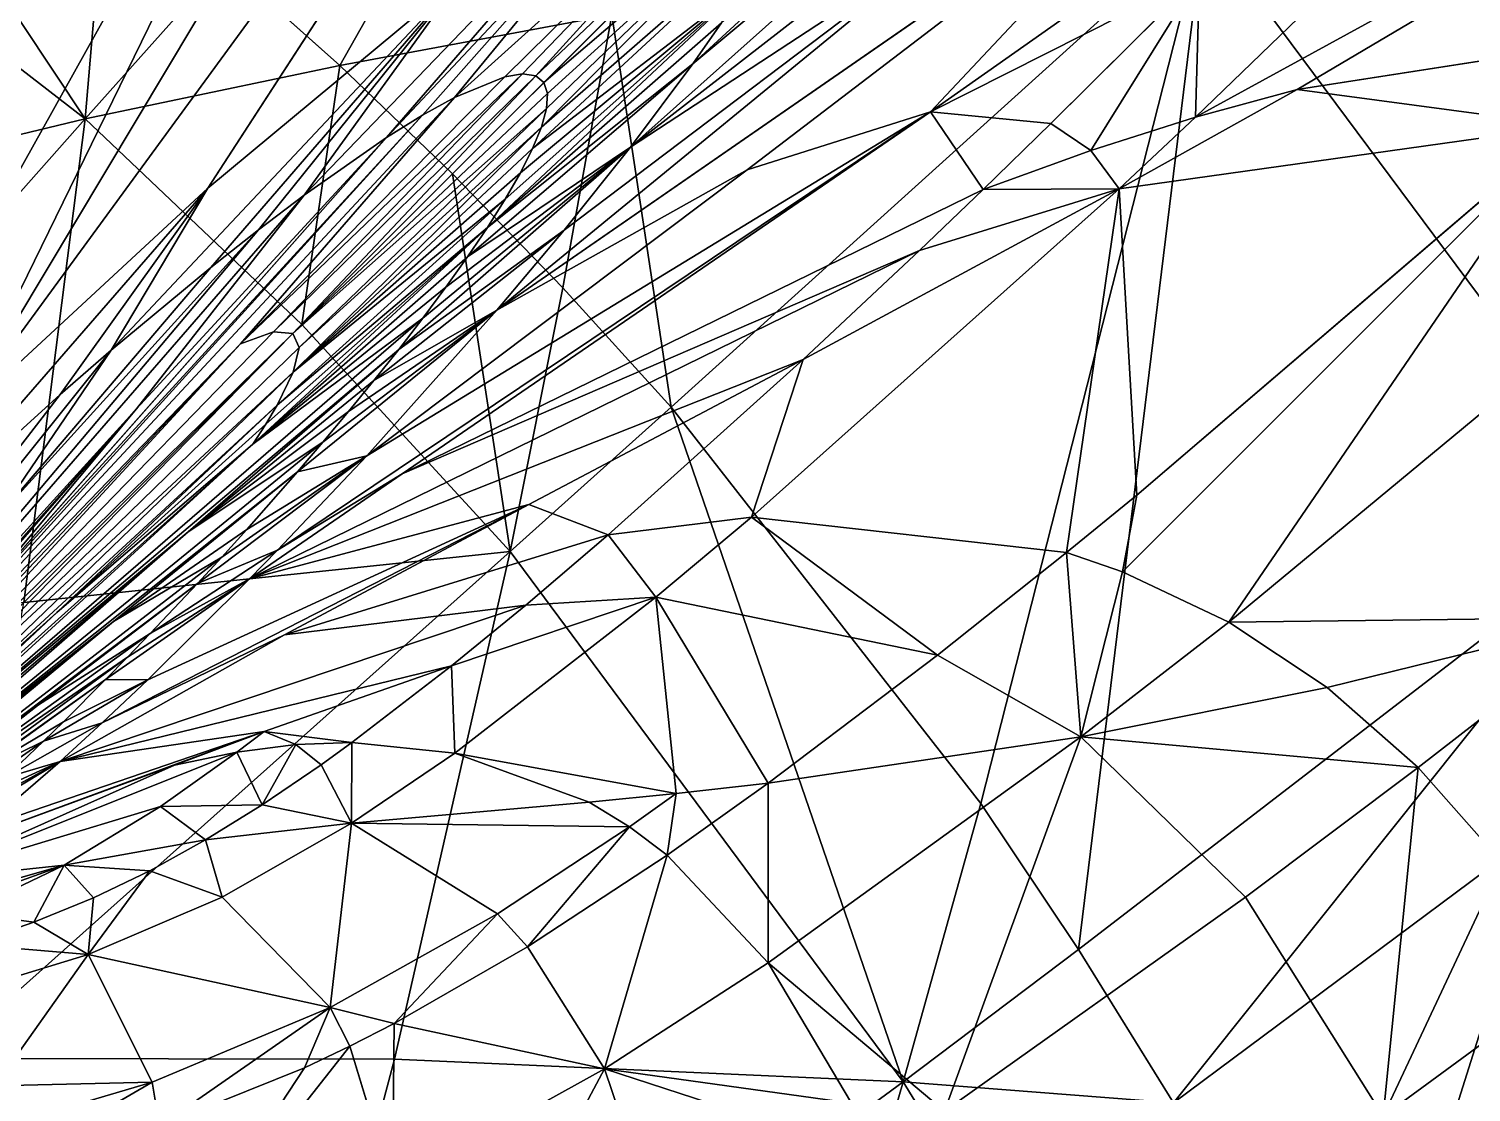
# Model space of a CAD drawing. Extents: x -1.44 to 2.2, y -2.57 to 2.57.
# Drawn here: x 0.1612 to 0.4409, y 0.0652 to 0.2715 of the extents above; entities that cross this region are included whole.
import ezdxf

# ---------------------------------------------------------------- set-up
doc = ezdxf.new("R2010")
doc.units = 0

msp = doc.modelspace()

# ---------------------------------------------------------------- linework, layer by layer
for p, q in [((0.1959, 0.24061, 0.09485), (0.32028, 0.43236, 0.23774)), ((0.26108, 0.26108, 0.07612), (0.31426, 0.31426, 0.10365)), ((0.38888, 0.31174, 0.16363), (0.25195, 0.21694, 0.07427)), ((0.23059, 0.25042, 0.07772), (0.27719, 0.30429, 0.10624)), ((0.19916, 0.28438, 1.14171), (0.22149, 0.26437, 1.14715)), ((0.35938, 0.25313, 0.17689), (0.38818, 0.28176, 0.18854)), ((0.27423, 0.27423, 1.19917), (0.24335, 0.24335, 1.15433)), ((0.25013, 0.23299, 0.06719), (0.29549, 0.27264, 0.08953)), ((0.48036, 0.27113, 0.3397), (0.40713, 0.25973, 0.23932)), ((0.22149, 0.26437, 1.14715), (0.24335, 0.24335, 1.15433)), ((0.21243, 0.21243, 0.05367), (0.26108, 0.26108, 0.07612)), ((0.24376, 0.2582, 0.07826), (0.25349, 0.2622, 0.07799)), ((0.25349, 0.2622, 0.07799), (0.25696, 0.26275, 0.07755)), ((0.25696, 0.26275, 0.07755), (0.25949, 0.26236, 0.07692)), ((0.25949, 0.26236, 0.07692), (0.26108, 0.26108, 0.07612)), ((0.26108, 0.26108, 0.07612), (0.26176, 0.25895, 0.07516)), ((0.23757, 0.25477, 0.07809), (0.24376, 0.2582, 0.07826)), ((0.26176, 0.25895, 0.07516), (0.26158, 0.25605, 0.07406)), ((0.40713, 0.25973, 0.23932), (0.3874, 0.25434, 0.21603)), ((0.23059, 0.25042, 0.07772), (0.23757, 0.25477, 0.07809)), ((0.26158, 0.25605, 0.07406), (0.2606, 0.25246, 0.07284)), ((0.2606, 0.25246, 0.07284), (0.25889, 0.24828, 0.07152)), ((0.34625, 0.24036, 0.17191), (0.35938, 0.25313, 0.17689)), ((0.3874, 0.25434, 0.21603), (0.36711, 0.2479, 0.19355)), ((0.45974, 0.25272, 0.32899), (0.37605, 0.18105, 0.29295)), ((0.14898, 0.15824, 0.03628), (0.23059, 0.25042, 0.07772)), ((0.21458, 0.23922, 0.07641), (0.23059, 0.25042, 0.07772)), ((0.23059, 0.25042, 0.07772), (0.23059, 0.25042, 0.07772)), ((0.23059, 0.25042, 0.07772), (0.23059, 0.25042, 0.07772)), ((0.25889, 0.24828, 0.07152), (0.25652, 0.24358, 0.07013)), ((0.36711, 0.2479, 0.19355), (0.34625, 0.24036, 0.17191)), ((0.24335, 0.24335, 1.15433), (0.21412, 0.21412, 1.11086)), ((0.24335, 0.24335, 1.15433), (0.26477, 0.22128, 1.16325)), ((0.25652, 0.24358, 0.07013), (0.25357, 0.23845, 0.06868)), ((0.16731, 0.20059, 0.0706), (0.1959, 0.24061, 0.09485)), ((0.20575, 0.23252, 0.0755), (0.21458, 0.23922, 0.07641)), ((0.34625, 0.24036, 0.17191), (0.23358, 0.18515, 0.07864)), ((0.25357, 0.23845, 0.06868), (0.25013, 0.23299, 0.06719)), ((0.3339, 0.22852, 0.16746), (0.34625, 0.24036, 0.17191)), ((0.1965, 0.22522, 0.07444), (0.20575, 0.23252, 0.0755)), ((0.20718, 0.19484, 0.04836), (0.25013, 0.23299, 0.06719)), ((0.25013, 0.23299, 0.06719), (0.24628, 0.22728, 0.06569)), ((0.24628, 0.22728, 0.06569), (0.24208, 0.22138, 0.06418)), ((0.31134, 0.20734, 0.16001), (0.3339, 0.22852, 0.16746)), ((0.17718, 0.20915, 0.07197), (0.1965, 0.22522, 0.07444)), ((0.24208, 0.22138, 0.06418), (0.23761, 0.21538, 0.06269)), ((0.26477, 0.22128, 1.16325), (0.28573, 0.1981, 1.17394)), ((0.25195, 0.21694, 0.07427), (0.21825, 0.19134, 0.05709)), ((0.23761, 0.21538, 0.06269), (0.23294, 0.20932, 0.06123)), ((0.25195, 0.21694, 0.07427), (0.25195, 0.21694, 0.07427)), ((0.25195, 0.21694, 0.07427), (0.25195, 0.21694, 0.07427)), ((0.21412, 0.21412, 1.11086), (0.16023, 0.16023, 1.02781)), ((0.12761, 0.12761, 0.022), (0.21243, 0.21243, 0.05367)), ((0.21243, 0.21243, 0.05367), (0.21243, 0.21243, 0.05367)), ((0.21243, 0.21243, 0.05367), (0.21243, 0.21243, 0.05367)), ((0.16731, 0.20059, 0.0706), (0.17718, 0.20915, 0.07197)), ((0.23294, 0.20932, 0.06123), (0.22812, 0.20327, 0.0598)), ((0.27352, 0.17334, 0.15026), (0.31134, 0.20734, 0.16001)), ((0.22812, 0.20327, 0.0598), (0.22321, 0.19726, 0.05842)), ((0.08852, 0.0985, 0.02116), (0.16731, 0.20059, 0.0706)), ((0.1379, 0.17389, 0.06619), (0.16731, 0.20059, 0.0706)), ((0.16731, 0.20059, 0.0706), (0.16731, 0.20059, 0.0706)), ((0.22321, 0.19726, 0.05842), (0.21825, 0.19134, 0.05709)), ((0.28573, 0.1981, 1.17394), (0.34577, 0.12121, 1.21672)), ((0.16665, 0.15826, 0.03289), (0.20718, 0.19484, 0.04836)), ((0.21825, 0.19134, 0.05709), (0.12012, 0.11126, 0.0188)), ((0.21825, 0.19134, 0.05709), (0.21329, 0.18554, 0.05582)), ((0.21825, 0.19134, 0.05709), (0.21825, 0.19134, 0.05709)), ((0.21329, 0.18554, 0.05582), (0.20345, 0.17437, 0.05348)), ((0.23358, 0.18515, 0.07864), (0.20942, 0.17034, 0.06346)), ((0.37605, 0.18105, 0.29295), (0.36239, 0.1699, 0.28873)), ((0.30136, 0.17675, 0.18691), (0.27352, 0.17334, 0.15026)), ((0.36239, 0.1699, 0.28873), (0.30136, 0.17675, 0.18691)), ((0.20345, 0.17437, 0.05348), (0.19862, 0.16904, 0.05241)), ((0.27352, 0.17334, 0.15026), (0.21081, 0.15394, 0.08531)), ((0.25756, 0.15972, 0.14768), (0.27352, 0.17334, 0.15026)), ((0.27352, 0.17334, 0.15026), (0.27352, 0.17334, 0.15026)), ((0.27352, 0.17334, 0.15026), (0.27352, 0.17334, 0.15026)), ((0.20942, 0.17034, 0.06346), (0.18475, 0.15419, 0.04963)), ((0.19862, 0.16904, 0.05241), (0.19389, 0.1639, 0.05141)), ((0.36239, 0.1699, 0.28873), (0.33739, 0.15001, 0.28284)), ((0.37328, 0.16614, 0.3107), (0.36239, 0.1699, 0.28873)), ((0.39387, 0.15639, 0.35623), (0.37328, 0.16614, 0.3107)), ((0.19389, 0.1639, 0.05141), (0.18475, 0.15419, 0.04963)), ((0.24315, 0.14792, 0.14652), (0.25756, 0.15972, 0.14768)), ((0.12855, 0.12329, 0.02061), (0.16665, 0.15826, 0.03289)), ((0.4681, 0.15732, 0.46912), (0.43062, 0.12819, 0.45364)), ((0.18475, 0.15419, 0.04963), (0.13396, 0.11767, 0.02644)), ((0.21081, 0.15394, 0.08531), (0.17545, 0.13687, 0.05787)), ((0.18475, 0.15419, 0.04963), (0.18036, 0.14962, 0.04885)), ((0.18475, 0.15419, 0.04963), (0.18475, 0.15419, 0.04963)), ((0.18475, 0.15419, 0.04963), (0.18475, 0.15419, 0.04963)), ((0.41296, 0.14372, 0.40385), (0.39387, 0.15639, 0.35623)), ((0.18036, 0.14962, 0.04885), (0.1761, 0.14526, 0.04814)), ((0.33739, 0.15001, 0.28284), (0.30456, 0.12514, 0.28008)), ((0.22383, 0.13305, 0.14739), (0.24315, 0.14792, 0.14652)), ((0.1761, 0.14526, 0.04814), (0.16794, 0.13709, 0.04694)), ((0.43062, 0.12819, 0.45364), (0.41296, 0.14372, 0.40385)), ((0.16794, 0.13709, 0.04694), (0.16406, 0.13329, 0.04645)), ((0.17545, 0.13687, 0.05787), (0.15665, 0.1262, 0.04567)), ((0.16406, 0.13329, 0.04645), (0.15665, 0.1262, 0.04567)), ((0.213, 0.13264, 0.13047), (0.20157, 0.13121, 0.11423)), ((0.22383, 0.13305, 0.14739), (0.213, 0.13264, 0.13047)), ((0.21787, 0.12875, 0.14838), (0.22383, 0.13305, 0.14739)), ((0.24379, 0.13101, 0.1831), (0.22383, 0.13305, 0.14739)), ((0.18948, 0.12868, 0.09871), (0.14896, 0.11379, 0.05709)), ((0.20157, 0.13121, 0.11423), (0.18948, 0.12868, 0.09871)), ((0.20646, 0.12097, 0.15145), (0.21787, 0.12875, 0.14838)), ((0.26989, 0.12148, 0.24095), (0.24379, 0.13101, 0.1831)), ((0.43062, 0.12819, 0.45364), (0.39714, 0.10304, 0.44395)), ((0.44691, 0.10978, 0.50569), (0.43062, 0.12819, 0.45364)), ((0.43062, 0.12819, 0.45364), (0.43062, 0.12819, 0.45364)), ((0.30456, 0.12514, 0.28008), (0.285, 0.1112, 0.28218)), ((0.1955, 0.11417, 0.15604), (0.20646, 0.12097, 0.15145)), ((0.27766, 0.11672, 0.26131), (0.26989, 0.12148, 0.24095)), ((0.34577, 0.12121, 1.21672), (0.36475, 0.09291, 1.23461)), ((0.285, 0.1112, 0.28218), (0.27766, 0.11672, 0.26131)), ((0.45525, 0.11684, 1.32643), (0.38315, 0.06314, 1.25434)), ((0.1847, 0.10819, 0.16229), (0.1955, 0.11417, 0.15604)), ((0.12605, 0.09728, 0.06103), (0.16805, 0.10925, 0.12474)), ((0.16805, 0.10925, 0.12474), (0.16805, 0.10925, 0.12474)), ((0.16805, 0.10925, 0.12474), (0.16805, 0.10925, 0.12474)), ((0.16805, 0.10925, 0.12474), (0.1847, 0.10819, 0.16229)), ((0.285, 0.1112, 0.28218), (0.25792, 0.0934, 0.29145)), ((0.30457, 0.0903, 0.34789), (0.285, 0.1112, 0.28218)), ((0.285, 0.1112, 0.28218), (0.285, 0.1112, 0.28218)), ((0.285, 0.1112, 0.28218), (0.285, 0.1112, 0.28218)), ((0.17373, 0.10291, 0.17037), (0.1847, 0.10819, 0.16229)), ((0.1847, 0.10819, 0.16229), (0.19873, 0.10303, 0.20302)), ((0.16221, 0.09818, 0.18051), (0.17373, 0.10291, 0.17037)), ((0.19873, 0.10303, 0.20302), (0.21961, 0.08162, 0.29272)), ((0.39714, 0.10304, 0.44395), (0.33874, 0.06156, 0.44049)), ((0.14967, 0.09386, 0.19296), (0.16221, 0.09818, 0.18051)), ((0.25792, 0.0934, 0.29145), (0.23208, 0.07855, 0.30884)), ((0.36475, 0.09291, 1.23461), (0.38315, 0.06314, 1.25434)), ((0.32072, 0.06308, 0.4183), (0.30457, 0.0903, 0.34789)), ((0.21961, 0.08162, 0.29272), (0.21961, 0.08162, 0.29272)), ((0.21961, 0.08162, 0.29272), (0.21961, 0.08162, 0.29272)), ((0.21961, 0.08162, 0.29272), (0.22343, 0.07414, 0.31669)), ((0.23208, 0.07855, 0.30884), (0.22343, 0.07414, 0.31669)), ((0.22343, 0.07414, 0.31669), (0.21465, 0.06996, 0.32571)), ((0.22343, 0.07414, 0.31669), (0.23173, 0.04693, 0.39202)), ((0.21465, 0.06996, 0.32571), (0.18657, 0.05862, 0.36074))]:
    msp.add_line(p, q)
at = {"color": 31}
for points in [[(0.1984, 0.52522, 0.53061), (0.05618, 0.32397, 0.40423), (0.07713, 0.24371, 0.25145)], [(0.18634, 0.38129, 0.31652), (0.1984, 0.52522, 0.53061), (0.07713, 0.24371, 0.25145)], [(0.1984, 0.52522, 0.53061), (0.07713, 0.24371, 0.25145), (0.1984, 0.52522, 0.53061)], [(0.31519, 0.4763, 0.3091), (0.25208, 0.41043, 0.28053), (0.14704, 0.19541, 0.08568)], [(0.1959, 0.24061, 0.09485), (0.32028, 0.43236, 0.23774), (0.14704, 0.19541, 0.08568)], [(0.32028, 0.43236, 0.23774), (0.1959, 0.24061, 0.09485), (0.24517, 0.28158, 0.10265)], [(0.32028, 0.43236, 0.23774), (0.1959, 0.24061, 0.09485), (0.1959, 0.24061, 0.09485)], [(0.25208, 0.41043, 0.28053), (0.16594, 0.29533, 0.21008), (0.11395, 0.16261, 0.079)], [(0.25208, 0.41043, 0.28053), (0.11395, 0.16261, 0.079), (0.14704, 0.19541, 0.08568)], [(0.22149, 0.26437, 1.14715), (0.19916, 0.28438, 1.14171), (0.29054, 0.38639, 1.2842)], [(0.07994, 0.2109, 0.19768), (0.18634, 0.38129, 0.31652), (0.07713, 0.24371, 0.25145)], [(0.07994, 0.2109, 0.19768), (0.17374, 0.32367, 0.24341), (0.18634, 0.38129, 0.31652)], [(0.1049, 0.35528, 1.13714), (0.17211, 0.25402, 1.09746), (0.08271, 0.32328, 1.09262)], [(0.1049, 0.35528, 1.13714), (0.17636, 0.30344, 1.13799), (0.17211, 0.25402, 1.09746)], [(0.17374, 0.32367, 0.24341), (0.07994, 0.2109, 0.19768), (0.06768, 0.11374, 0.06953)], [(0.17374, 0.32367, 0.24341), (0.06768, 0.11374, 0.06953), (0.16594, 0.29533, 0.21008)], [(0.08327, 0.23264, 1.00686), (0.08271, 0.32328, 1.09262), (0.17211, 0.25402, 1.09746)], [(0.23059, 0.25042, 0.07772), (0.23757, 0.25477, 0.07809), (0.28611, 0.30963, 0.10685)], [(0.23059, 0.25042, 0.07772), (0.23059, 0.25042, 0.07772), (0.28611, 0.30963, 0.10685)], [(0.23757, 0.25477, 0.07809), (0.24376, 0.2582, 0.07826), (0.28611, 0.30963, 0.10685)], [(0.17636, 0.30344, 1.13799), (0.19916, 0.28438, 1.14171), (0.17211, 0.25402, 1.09746)], [(0.21458, 0.23922, 0.07641), (0.23059, 0.25042, 0.07772), (0.27719, 0.30429, 0.10624)], [(0.21458, 0.23922, 0.07641), (0.27719, 0.30429, 0.10624), (0.24517, 0.28158, 0.10265)], [(0.11395, 0.16261, 0.079), (0.16594, 0.29533, 0.21008), (0.06768, 0.11374, 0.06953)], [(0.19916, 0.28438, 1.14171), (0.22149, 0.26437, 1.14715), (0.17211, 0.25402, 1.09746)], [(0.17718, 0.20915, 0.07197), (0.1965, 0.22522, 0.07444), (0.24517, 0.28158, 0.10265)], [(0.17718, 0.20915, 0.07197), (0.24517, 0.28158, 0.10265), (0.1959, 0.24061, 0.09485)], [(0.1965, 0.22522, 0.07444), (0.20575, 0.23252, 0.0755), (0.24517, 0.28158, 0.10265)], [(0.20575, 0.23252, 0.0755), (0.21458, 0.23922, 0.07641), (0.24517, 0.28158, 0.10265)], [(0.24335, 0.24335, 1.15433), (0.22149, 0.26437, 1.14715), (0.27423, 0.27423, 1.19917)], [(0.22149, 0.26437, 1.14715), (0.27423, 0.27423, 1.19917), (0.27423, 0.27423, 1.19917)], [(0.22149, 0.26437, 1.14715), (0.21412, 0.21412, 1.11086), (0.17211, 0.25402, 1.09746)], [(0.22149, 0.26437, 1.14715), (0.24335, 0.24335, 1.15433), (0.21412, 0.21412, 1.11086)], [(0.25696, 0.26275, 0.07755), (0.25349, 0.2622, 0.07799), (0.20225, 0.21039, 0.05489)], [(0.25696, 0.26275, 0.07755), (0.20225, 0.21039, 0.05489), (0.20867, 0.21273, 0.0545)], [(0.25349, 0.2622, 0.07799), (0.24376, 0.2582, 0.07826), (0.20225, 0.21039, 0.05489)], [(0.25949, 0.26236, 0.07692), (0.25696, 0.26275, 0.07755), (0.20867, 0.21273, 0.0545)], [(0.25949, 0.26236, 0.07692), (0.20867, 0.21273, 0.0545), (0.21243, 0.21243, 0.05367)], [(0.26108, 0.26108, 0.07612), (0.25949, 0.26236, 0.07692), (0.21243, 0.21243, 0.05367)], [(0.25949, 0.26236, 0.07692), (0.21243, 0.21243, 0.05367), (0.21243, 0.21243, 0.05367)], [(0.26176, 0.25895, 0.07516), (0.26108, 0.26108, 0.07612), (0.21243, 0.21243, 0.05367)], [(0.24376, 0.2582, 0.07826), (0.23757, 0.25477, 0.07809), (0.11623, 0.12113, 0.02229)], [(0.24376, 0.2582, 0.07826), (0.11623, 0.12113, 0.02229), (0.20225, 0.21039, 0.05489)], [(0.26176, 0.25895, 0.07516), (0.21243, 0.21243, 0.05367), (0.21243, 0.21243, 0.05367)], [(0.26158, 0.25605, 0.07406), (0.26176, 0.25895, 0.07516), (0.21243, 0.21243, 0.05367)], [(0.23757, 0.25477, 0.07809), (0.14898, 0.15824, 0.03628), (0.11623, 0.12113, 0.02229)], [(0.23757, 0.25477, 0.07809), (0.23059, 0.25042, 0.07772), (0.14898, 0.15824, 0.03628)], [(0.20942, 0.17034, 0.06346), (0.33605, 0.25543, 0.14283), (0.22674, 0.18867, 0.06744)], [(0.26158, 0.25605, 0.07406), (0.21243, 0.21243, 0.05367), (0.21363, 0.20971, 0.05246)], [(0.2606, 0.25246, 0.07284), (0.26158, 0.25605, 0.07406), (0.21363, 0.20971, 0.05246)], [(0.23757, 0.25477, 0.07809), (0.23059, 0.25042, 0.07772), (0.23059, 0.25042, 0.07772)], [(0.07827, 0.14803, 0.93464), (0.08327, 0.23264, 1.00686), (0.17211, 0.25402, 1.09746)], [(0.16023, 0.16023, 1.02781), (0.07827, 0.14803, 0.93464), (0.17211, 0.25402, 1.09746)], [(0.21412, 0.21412, 1.11086), (0.16023, 0.16023, 1.02781), (0.17211, 0.25402, 1.09746)], [(0.25889, 0.24828, 0.07152), (0.2606, 0.25246, 0.07284), (0.21249, 0.20493, 0.05096)], [(0.2606, 0.25246, 0.07284), (0.21363, 0.20971, 0.05246), (0.21249, 0.20493, 0.05096)], [(0.14898, 0.15824, 0.03628), (0.23059, 0.25042, 0.07772), (0.1821, 0.1978, 0.05427)], [(0.23059, 0.25042, 0.07772), (0.21458, 0.23922, 0.07641), (0.1821, 0.1978, 0.05427)], [(0.23059, 0.25042, 0.07772), (0.1821, 0.1978, 0.05427), (0.23059, 0.25042, 0.07772)], [(0.23059, 0.25042, 0.07772), (0.23059, 0.25042, 0.07772), (0.23059, 0.25042, 0.07772)], [(0.25652, 0.24358, 0.07013), (0.25889, 0.24828, 0.07152), (0.21249, 0.20493, 0.05096)], [(0.23761, 0.21538, 0.06269), (0.23294, 0.20932, 0.06123), (0.27787, 0.24855, 0.08265)], [(0.24208, 0.22138, 0.06418), (0.23761, 0.21538, 0.06269), (0.27787, 0.24855, 0.08265)], [(0.24628, 0.22728, 0.06569), (0.24208, 0.22138, 0.06418), (0.27787, 0.24855, 0.08265)], [(0.25357, 0.23845, 0.06868), (0.25652, 0.24358, 0.07013), (0.21249, 0.20493, 0.05096)], [(0.24335, 0.24335, 1.15433), (0.25457, 0.17009, 1.13173), (0.21412, 0.21412, 1.11086)], [(0.24335, 0.24335, 1.15433), (0.26477, 0.22128, 1.16325), (0.25457, 0.17009, 1.13173)], [(0.1379, 0.17389, 0.06619), (0.16731, 0.20059, 0.0706), (0.1959, 0.24061, 0.09485)], [(0.1379, 0.17389, 0.06619), (0.1959, 0.24061, 0.09485), (0.14704, 0.19541, 0.08568)], [(0.16731, 0.20059, 0.0706), (0.17718, 0.20915, 0.07197), (0.1959, 0.24061, 0.09485)], [(0.16731, 0.20059, 0.0706), (0.16731, 0.20059, 0.0706), (0.1959, 0.24061, 0.09485)], [(0.16731, 0.20059, 0.0706), (0.1959, 0.24061, 0.09485), (0.1959, 0.24061, 0.09485)], [(0.21458, 0.23922, 0.07641), (0.20575, 0.23252, 0.0755), (0.10365, 0.11143, 0.02191)], [(0.21458, 0.23922, 0.07641), (0.10365, 0.11143, 0.02191), (0.1821, 0.1978, 0.05427)], [(0.25357, 0.23845, 0.06868), (0.21249, 0.20493, 0.05096), (0.20936, 0.19851, 0.04926)], [(0.25013, 0.23299, 0.06719), (0.25357, 0.23845, 0.06868), (0.20936, 0.19851, 0.04926)], [(0.20575, 0.23252, 0.0755), (0.15485, 0.17646, 0.05199), (0.10365, 0.11143, 0.02191)], [(0.20575, 0.23252, 0.0755), (0.1965, 0.22522, 0.07444), (0.15485, 0.17646, 0.05199)], [(0.25013, 0.23299, 0.06719), (0.20718, 0.19484, 0.04836), (0.20465, 0.19093, 0.04745)], [(0.24628, 0.22728, 0.06569), (0.25013, 0.23299, 0.06719), (0.20465, 0.19093, 0.04745)], [(0.25013, 0.23299, 0.06719), (0.20936, 0.19851, 0.04926), (0.20718, 0.19484, 0.04836)], [(0.23294, 0.20932, 0.06123), (0.22812, 0.20327, 0.0598), (0.26501, 0.23247, 0.0783)], [(0.22812, 0.20327, 0.0598), (0.25195, 0.21694, 0.07427), (0.26501, 0.23247, 0.0783)], [(0.3339, 0.22852, 0.16746), (0.23358, 0.18515, 0.07864), (0.20402, 0.16479, 0.06235)], [(0.24208, 0.22138, 0.06418), (0.24628, 0.22728, 0.06569), (0.20465, 0.19093, 0.04745)], [(0.1965, 0.22522, 0.07444), (0.17718, 0.20915, 0.07197), (0.15485, 0.17646, 0.05199)], [(0.23761, 0.21538, 0.06269), (0.24208, 0.22138, 0.06418), (0.20465, 0.19093, 0.04745)], [(0.23761, 0.21538, 0.06269), (0.20465, 0.19093, 0.04745), (0.12574, 0.1187, 0.01983)], [(0.23294, 0.20932, 0.06123), (0.23761, 0.21538, 0.06269), (0.12574, 0.1187, 0.01983)], [(0.21825, 0.19134, 0.05709), (0.21329, 0.18554, 0.05582), (0.25195, 0.21694, 0.07427)], [(0.21329, 0.18554, 0.05582), (0.22674, 0.18867, 0.06744), (0.25195, 0.21694, 0.07427)], [(0.22321, 0.19726, 0.05842), (0.21825, 0.19134, 0.05709), (0.25195, 0.21694, 0.07427)], [(0.21825, 0.19134, 0.05709), (0.21825, 0.19134, 0.05709), (0.25195, 0.21694, 0.07427)], [(0.21825, 0.19134, 0.05709), (0.25195, 0.21694, 0.07427), (0.25195, 0.21694, 0.07427)], [(0.22812, 0.20327, 0.0598), (0.22321, 0.19726, 0.05842), (0.25195, 0.21694, 0.07427)], [(0.22812, 0.20327, 0.0598), (0.25195, 0.21694, 0.07427), (0.25195, 0.21694, 0.07427)], [(0.25195, 0.21694, 0.07427), (0.25195, 0.21694, 0.07427), (0.25195, 0.21694, 0.07427)], [(0.25195, 0.21694, 0.07427), (0.25195, 0.21694, 0.07427), (0.25195, 0.21694, 0.07427)], [(0.20867, 0.21273, 0.0545), (0.20225, 0.21039, 0.05489), (0.12493, 0.12659, 0.02221)], [(0.21243, 0.21243, 0.05367), (0.20867, 0.21273, 0.0545), (0.12493, 0.12659, 0.02221)], [(0.16023, 0.16023, 1.02781), (0.21412, 0.21412, 1.11086), (0.25457, 0.17009, 1.13173)], [(0.21243, 0.21243, 0.05367), (0.21243, 0.21243, 0.05367), (0.20867, 0.21273, 0.0545)], [(0.12112, 0.12443, 0.02231), (0.20225, 0.21039, 0.05489), (0.11623, 0.12113, 0.02229)], [(0.20225, 0.21039, 0.05489), (0.12112, 0.12443, 0.02231), (0.12493, 0.12659, 0.02221)], [(0.12761, 0.12761, 0.022), (0.21243, 0.21243, 0.05367), (0.12493, 0.12659, 0.02221)], [(0.21243, 0.21243, 0.05367), (0.12761, 0.12761, 0.022), (0.12915, 0.12754, 0.02169)], [(0.21363, 0.20971, 0.05246), (0.21243, 0.21243, 0.05367), (0.12915, 0.12754, 0.02169)], [(0.21243, 0.21243, 0.05367), (0.12915, 0.12754, 0.02169), (0.21243, 0.21243, 0.05367)], [(0.21243, 0.21243, 0.05367), (0.21243, 0.21243, 0.05367), (0.21243, 0.21243, 0.05367)], [(0.21243, 0.21243, 0.05367), (0.21243, 0.21243, 0.05367), (0.21243, 0.21243, 0.05367)], [(0.17718, 0.20915, 0.07197), (0.16731, 0.20059, 0.0706), (0.08852, 0.0985, 0.02116)], [(0.17718, 0.20915, 0.07197), (0.08852, 0.0985, 0.02116), (0.15485, 0.17646, 0.05199)], [(0.23294, 0.20932, 0.06123), (0.12574, 0.1187, 0.01983), (0.19211, 0.1739, 0.0438)], [(0.21249, 0.20493, 0.05096), (0.21363, 0.20971, 0.05246), (0.12915, 0.12754, 0.02169)], [(0.22812, 0.20327, 0.0598), (0.23294, 0.20932, 0.06123), (0.19211, 0.1739, 0.0438)], [(0.31134, 0.20734, 0.16001), (0.20402, 0.16479, 0.06235), (0.25818, 0.17925, 0.11915)], [(0.20936, 0.19851, 0.04926), (0.21249, 0.20493, 0.05096), (0.12913, 0.12453, 0.02085)], [(0.12913, 0.12453, 0.02085), (0.21249, 0.20493, 0.05096), (0.12915, 0.12754, 0.02169)], [(0.22321, 0.19726, 0.05842), (0.22812, 0.20327, 0.0598), (0.19211, 0.1739, 0.0438)], [(0.16731, 0.20059, 0.0706), (0.1379, 0.17389, 0.06619), (0.08852, 0.0985, 0.02116)], [(0.16731, 0.20059, 0.0706), (0.16731, 0.20059, 0.0706), (0.08852, 0.0985, 0.02116)], [(0.16731, 0.20059, 0.0706), (0.08852, 0.0985, 0.02116), (0.08852, 0.0985, 0.02116)], [(0.11035, 0.11676, 0.02215), (0.1821, 0.1978, 0.05427), (0.10365, 0.11143, 0.02191)], [(0.1134, 0.11908, 0.02224), (0.1821, 0.1978, 0.05427), (0.11035, 0.11676, 0.02215)], [(0.1134, 0.11908, 0.02224), (0.14898, 0.15824, 0.03628), (0.1821, 0.1978, 0.05427)], [(0.16665, 0.15826, 0.03289), (0.20936, 0.19851, 0.04926), (0.12913, 0.12453, 0.02085)], [(0.16665, 0.15826, 0.03289), (0.20718, 0.19484, 0.04836), (0.20936, 0.19851, 0.04926)], [(0.21825, 0.19134, 0.05709), (0.22321, 0.19726, 0.05842), (0.19211, 0.1739, 0.0438)], [(0.20718, 0.19484, 0.04836), (0.16665, 0.15826, 0.03289), (0.20465, 0.19093, 0.04745)], [(0.21329, 0.18554, 0.05582), (0.21825, 0.19134, 0.05709), (0.12012, 0.11126, 0.0188)], [(0.21825, 0.19134, 0.05709), (0.21825, 0.19134, 0.05709), (0.12012, 0.11126, 0.0188)], [(0.21825, 0.19134, 0.05709), (0.12012, 0.11126, 0.0188), (0.12012, 0.11126, 0.0188)], [(0.21825, 0.19134, 0.05709), (0.19211, 0.1739, 0.0438), (0.12012, 0.11126, 0.0188)], [(0.20465, 0.19093, 0.04745), (0.12778, 0.12189, 0.02035), (0.12574, 0.1187, 0.01983)], [(0.16665, 0.15826, 0.03289), (0.12778, 0.12189, 0.02035), (0.20465, 0.19093, 0.04745)], [(0.19862, 0.16904, 0.05241), (0.19389, 0.1639, 0.05141), (0.22674, 0.18867, 0.06744)], [(0.19389, 0.1639, 0.05141), (0.20942, 0.17034, 0.06346), (0.22674, 0.18867, 0.06744)], [(0.20345, 0.17437, 0.05348), (0.19862, 0.16904, 0.05241), (0.22674, 0.18867, 0.06744)], [(0.21329, 0.18554, 0.05582), (0.20345, 0.17437, 0.05348), (0.22674, 0.18867, 0.06744)], [(0.21329, 0.18554, 0.05582), (0.12012, 0.11126, 0.0188), (0.17765, 0.15653, 0.0405)], [(0.20345, 0.17437, 0.05348), (0.21329, 0.18554, 0.05582), (0.17765, 0.15653, 0.0405)], [(0.23358, 0.18515, 0.07864), (0.20942, 0.17034, 0.06346), (0.20402, 0.16479, 0.06235)], [(0.17545, 0.13687, 0.05787), (0.21081, 0.15394, 0.08531), (0.25818, 0.17925, 0.11915)], [(0.17545, 0.13687, 0.05787), (0.25818, 0.17925, 0.11915), (0.18427, 0.14521, 0.05896)], [(0.18427, 0.14521, 0.05896), (0.25818, 0.17925, 0.11915), (0.20402, 0.16479, 0.06235)], [(0.21081, 0.15394, 0.08531), (0.27352, 0.17334, 0.15026), (0.25818, 0.17925, 0.11915)], [(0.12012, 0.11126, 0.0188), (0.12012, 0.11126, 0.0188), (0.19211, 0.1739, 0.0438)], [(0.12012, 0.11126, 0.0188), (0.19211, 0.1739, 0.0438), (0.12314, 0.11511, 0.01931)], [(0.12314, 0.11511, 0.01931), (0.19211, 0.1739, 0.0438), (0.12574, 0.1187, 0.01983)], [(0.19862, 0.16904, 0.05241), (0.20345, 0.17437, 0.05348), (0.17765, 0.15653, 0.0405)], [(0.25756, 0.15972, 0.14768), (0.27352, 0.17334, 0.15026), (0.21081, 0.15394, 0.08531)], [(0.19862, 0.16904, 0.05241), (0.17765, 0.15653, 0.0405), (0.11331, 0.10322, 0.01788)], [(0.19389, 0.1639, 0.05141), (0.19862, 0.16904, 0.05241), (0.11331, 0.10322, 0.01788)], [(0.16023, 0.16023, 1.02781), (0.25457, 0.17009, 1.13173), (0.14438, 0.07175, 0.97311)], [(0.25457, 0.17009, 1.13173), (0.23211, 0.07165, 1.08163), (0.14438, 0.07175, 0.97311)], [(0.16023, 0.16023, 1.02781), (0.25457, 0.17009, 1.13173), (0.16023, 0.16023, 1.02781)], [(0.19389, 0.1639, 0.05141), (0.18475, 0.15419, 0.04963), (0.20942, 0.17034, 0.06346)], [(0.18475, 0.15419, 0.04963), (0.20402, 0.16479, 0.06235), (0.20942, 0.17034, 0.06346)], [(0.19389, 0.1639, 0.05141), (0.11331, 0.10322, 0.01788), (0.16311, 0.14039, 0.03782)], [(0.18475, 0.15419, 0.04963), (0.19389, 0.1639, 0.05141), (0.16311, 0.14039, 0.03782)], [(0.18036, 0.14962, 0.04885), (0.1761, 0.14526, 0.04814), (0.20402, 0.16479, 0.06235)], [(0.1761, 0.14526, 0.04814), (0.18427, 0.14521, 0.05896), (0.20402, 0.16479, 0.06235)], [(0.18475, 0.15419, 0.04963), (0.18036, 0.14962, 0.04885), (0.20402, 0.16479, 0.06235)], [(0.18475, 0.15419, 0.04963), (0.18475, 0.15419, 0.04963), (0.20402, 0.16479, 0.06235)], [(0.24315, 0.14792, 0.14652), (0.25756, 0.15972, 0.14768), (0.16726, 0.12938, 0.05717)], [(0.25756, 0.15972, 0.14768), (0.21081, 0.15394, 0.08531), (0.16726, 0.12938, 0.05717)], [(0.24315, 0.14792, 0.14652), (0.24379, 0.13101, 0.1831), (0.28278, 0.16123, 0.18349)], [(0.16665, 0.15826, 0.03289), (0.12855, 0.12329, 0.02061), (0.12778, 0.12189, 0.02035)], [(0.12855, 0.12329, 0.02061), (0.16665, 0.15826, 0.03289), (0.12913, 0.12453, 0.02085)], [(0.17765, 0.15653, 0.0405), (0.11682, 0.10727, 0.01832), (0.11331, 0.10322, 0.01788)], [(0.11682, 0.10727, 0.01832), (0.17765, 0.15653, 0.0405), (0.12012, 0.11126, 0.0188)], [(0.13396, 0.11767, 0.02644), (0.18475, 0.15419, 0.04963), (0.16311, 0.14039, 0.03782)], [(0.18036, 0.14962, 0.04885), (0.18475, 0.15419, 0.04963), (0.13396, 0.11767, 0.02644)], [(0.18475, 0.15419, 0.04963), (0.16311, 0.14039, 0.03782), (0.18475, 0.15419, 0.04963)], [(0.21081, 0.15394, 0.08531), (0.17545, 0.13687, 0.05787), (0.16726, 0.12938, 0.05717)], [(0.18036, 0.14962, 0.04885), (0.18475, 0.15419, 0.04963), (0.18475, 0.15419, 0.04963)], [(0.18475, 0.15419, 0.04963), (0.18475, 0.15419, 0.04963), (0.18475, 0.15419, 0.04963)], [(0.1761, 0.14526, 0.04814), (0.18036, 0.14962, 0.04885), (0.10605, 0.09528, 0.01712)], [(0.18036, 0.14962, 0.04885), (0.13396, 0.11767, 0.02644), (0.10605, 0.09528, 0.01712)], [(0.24315, 0.14792, 0.14652), (0.16726, 0.12938, 0.05717), (0.20682, 0.13522, 0.11378)], [(0.22383, 0.13305, 0.14739), (0.24315, 0.14792, 0.14652), (0.20682, 0.13522, 0.11378)], [(0.24315, 0.14792, 0.14652), (0.22383, 0.13305, 0.14739), (0.24379, 0.13101, 0.1831)], [(0.1761, 0.14526, 0.04814), (0.10605, 0.09528, 0.01712), (0.14946, 0.12616, 0.03585)], [(0.16794, 0.13709, 0.04694), (0.1761, 0.14526, 0.04814), (0.14946, 0.12616, 0.03585)], [(0.16794, 0.13709, 0.04694), (0.16406, 0.13329, 0.04645), (0.18427, 0.14521, 0.05896)], [(0.16406, 0.13329, 0.04645), (0.17545, 0.13687, 0.05787), (0.18427, 0.14521, 0.05896)], [(0.1761, 0.14526, 0.04814), (0.16794, 0.13709, 0.04694), (0.18427, 0.14521, 0.05896)], [(0.10788, 0.09723, 0.01729), (0.13396, 0.11767, 0.02644), (0.16311, 0.14039, 0.03782)], [(0.10788, 0.09723, 0.01729), (0.16311, 0.14039, 0.03782), (0.10971, 0.09921, 0.01747)], [(0.10971, 0.09921, 0.01747), (0.16311, 0.14039, 0.03782), (0.11331, 0.10322, 0.01788)], [(0.16406, 0.13329, 0.04645), (0.16794, 0.13709, 0.04694), (0.14946, 0.12616, 0.03585)], [(0.14896, 0.11379, 0.05709), (0.18948, 0.12868, 0.09871), (0.20682, 0.13522, 0.11378)], [(0.14896, 0.11379, 0.05709), (0.20682, 0.13522, 0.11378), (0.15241, 0.1166, 0.05692)], [(0.15241, 0.1166, 0.05692), (0.20682, 0.13522, 0.11378), (0.16726, 0.12938, 0.05717)], [(0.16406, 0.13329, 0.04645), (0.15665, 0.1262, 0.04567), (0.17545, 0.13687, 0.05787)], [(0.15665, 0.1262, 0.04567), (0.16726, 0.12938, 0.05717), (0.17545, 0.13687, 0.05787)], [(0.18948, 0.12868, 0.09871), (0.20157, 0.13121, 0.11423), (0.20682, 0.13522, 0.11378)], [(0.20157, 0.13121, 0.11423), (0.213, 0.13264, 0.13047), (0.20682, 0.13522, 0.11378)], [(0.22383, 0.13305, 0.14739), (0.20682, 0.13522, 0.11378), (0.213, 0.13264, 0.13047)], [(0.15665, 0.1262, 0.04567), (0.16406, 0.13329, 0.04645), (0.09879, 0.08779, 0.01659)], [(0.16406, 0.13329, 0.04645), (0.14946, 0.12616, 0.03585), (0.09879, 0.08779, 0.01659)], [(0.20646, 0.12097, 0.15145), (0.213, 0.13264, 0.13047), (0.20157, 0.13121, 0.11423)], [(0.20646, 0.12097, 0.15145), (0.21787, 0.12875, 0.14838), (0.213, 0.13264, 0.13047)], [(0.21787, 0.12875, 0.14838), (0.22383, 0.13305, 0.14739), (0.213, 0.13264, 0.13047)], [(0.22383, 0.13305, 0.14739), (0.21787, 0.12875, 0.14838), (0.22379, 0.11738, 0.1885)], [(0.22383, 0.13305, 0.14739), (0.22379, 0.11738, 0.1885), (0.24379, 0.13101, 0.1831)], [(0.20157, 0.13121, 0.11423), (0.18948, 0.12868, 0.09871), (0.13898, 0.10614, 0.05819)], [(0.20157, 0.13121, 0.11423), (0.13898, 0.10614, 0.05819), (0.18673, 0.12062, 0.11711)], [(0.18948, 0.12868, 0.09871), (0.14896, 0.11379, 0.05709), (0.13898, 0.10614, 0.05819)], [(0.14968, 0.11976, 0.04517), (0.14636, 0.11676, 0.04503), (0.16726, 0.12938, 0.05717)], [(0.14636, 0.11676, 0.04503), (0.15241, 0.1166, 0.05692), (0.16726, 0.12938, 0.05717)], [(0.15311, 0.1229, 0.04539), (0.14968, 0.11976, 0.04517), (0.16726, 0.12938, 0.05717)], [(0.15665, 0.1262, 0.04567), (0.15311, 0.1229, 0.04539), (0.16726, 0.12938, 0.05717)], [(0.20646, 0.12097, 0.15145), (0.20157, 0.13121, 0.11423), (0.18673, 0.12062, 0.11711)], [(0.21787, 0.12875, 0.14838), (0.20646, 0.12097, 0.15145), (0.22379, 0.11738, 0.1885)], [(0.26989, 0.12148, 0.24095), (0.24379, 0.13101, 0.1831), (0.22379, 0.11738, 0.1885)], [(0.16805, 0.10925, 0.12474), (0.18673, 0.12062, 0.11711), (0.13898, 0.10614, 0.05819)], [(0.16805, 0.10925, 0.12474), (0.16805, 0.10925, 0.12474), (0.18673, 0.12062, 0.11711)], [(0.1955, 0.11417, 0.15604), (0.18673, 0.12062, 0.11711), (0.16805, 0.10925, 0.12474)], [(0.1955, 0.11417, 0.15604), (0.20646, 0.12097, 0.15145), (0.18673, 0.12062, 0.11711)], [(0.20646, 0.12097, 0.15145), (0.1955, 0.11417, 0.15604), (0.22379, 0.11738, 0.1885)], [(0.27766, 0.11672, 0.26131), (0.26989, 0.12148, 0.24095), (0.22379, 0.11738, 0.1885)], [(0.1955, 0.11417, 0.15604), (0.19873, 0.10303, 0.20302), (0.22379, 0.11738, 0.1885)], [(0.19873, 0.10303, 0.20302), (0.21961, 0.08162, 0.29272), (0.22379, 0.11738, 0.1885)], [(0.21961, 0.08162, 0.29272), (0.25206, 0.09979, 0.26975), (0.22379, 0.11738, 0.1885)], [(0.27766, 0.11672, 0.26131), (0.22379, 0.11738, 0.1885), (0.25206, 0.09979, 0.26975)], [(0.1847, 0.10819, 0.16229), (0.1955, 0.11417, 0.15604), (0.16805, 0.10925, 0.12474)], [(0.1955, 0.11417, 0.15604), (0.16805, 0.10925, 0.12474), (0.16805, 0.10925, 0.12474)], [(0.1955, 0.11417, 0.15604), (0.1847, 0.10819, 0.16229), (0.19873, 0.10303, 0.20302)], [(0.14875, 0.10003, 0.13735), (0.16805, 0.10925, 0.12474), (0.1125, 0.08925, 0.06555)], [(0.16805, 0.10925, 0.12474), (0.12605, 0.09728, 0.06103), (0.1125, 0.08925, 0.06555)], [(0.12605, 0.09728, 0.06103), (0.16805, 0.10925, 0.12474), (0.13898, 0.10614, 0.05819)], [(0.16805, 0.10925, 0.12474), (0.12605, 0.09728, 0.06103), (0.12605, 0.09728, 0.06103)], [(0.16805, 0.10925, 0.12474), (0.12605, 0.09728, 0.06103), (0.16805, 0.10925, 0.12474)], [(0.16221, 0.09818, 0.18051), (0.16805, 0.10925, 0.12474), (0.14875, 0.10003, 0.13735)], [(0.16221, 0.09818, 0.18051), (0.17373, 0.10291, 0.17037), (0.16805, 0.10925, 0.12474)], [(0.16805, 0.10925, 0.12474), (0.16805, 0.10925, 0.12474), (0.16805, 0.10925, 0.12474)], [(0.16805, 0.10925, 0.12474), (0.16805, 0.10925, 0.12474), (0.16805, 0.10925, 0.12474)], [(0.17373, 0.10291, 0.17037), (0.1847, 0.10819, 0.16229), (0.16805, 0.10925, 0.12474)], [(0.17373, 0.10291, 0.17037), (0.16805, 0.10925, 0.12474), (0.16805, 0.10925, 0.12474)], [(0.1847, 0.10819, 0.16229), (0.17373, 0.10291, 0.17037), (0.17269, 0.09191, 0.22775)], [(0.1847, 0.10819, 0.16229), (0.17269, 0.09191, 0.22775), (0.19873, 0.10303, 0.20302)], [(0.17373, 0.10291, 0.17037), (0.16221, 0.09818, 0.18051), (0.17269, 0.09191, 0.22775)], [(0.21961, 0.08162, 0.29272), (0.19873, 0.10303, 0.20302), (0.17269, 0.09191, 0.22775)], [(0.14967, 0.09386, 0.19296), (0.16221, 0.09818, 0.18051), (0.14875, 0.10003, 0.13735)], [(0.16221, 0.09818, 0.18051), (0.14967, 0.09386, 0.19296), (0.17269, 0.09191, 0.22775)], [(0.21961, 0.08162, 0.29272), (0.21961, 0.08162, 0.29272), (0.25206, 0.09979, 0.26975)], [(0.23208, 0.07855, 0.30884), (0.25206, 0.09979, 0.26975), (0.21961, 0.08162, 0.29272)], [(0.23208, 0.07855, 0.30884), (0.25792, 0.0934, 0.29145), (0.25206, 0.09979, 0.26975)], [(0.14967, 0.09386, 0.19296), (0.15006, 0.08503, 0.25489), (0.17269, 0.09191, 0.22775)], [(0.25792, 0.0934, 0.29145), (0.23208, 0.07855, 0.30884), (0.27283, 0.06978, 0.3597)], [(0.15006, 0.08503, 0.25489), (0.15461, 0.06646, 0.3455), (0.17269, 0.09191, 0.22775)], [(0.15461, 0.06646, 0.3455), (0.18515, 0.06717, 0.33264), (0.17269, 0.09191, 0.22775)], [(0.18515, 0.06717, 0.33264), (0.21961, 0.08162, 0.29272), (0.17269, 0.09191, 0.22775)], [(0.21961, 0.08162, 0.29272), (0.17269, 0.09191, 0.22775), (0.21961, 0.08162, 0.29272)], [(0.18657, 0.05862, 0.36074), (0.21961, 0.08162, 0.29272), (0.18515, 0.06717, 0.33264)], [(0.18657, 0.05862, 0.36074), (0.21465, 0.06996, 0.32571), (0.21961, 0.08162, 0.29272)], [(0.21465, 0.06996, 0.32571), (0.22343, 0.07414, 0.31669), (0.21961, 0.08162, 0.29272)], [(0.21465, 0.06996, 0.32571), (0.21961, 0.08162, 0.29272), (0.21961, 0.08162, 0.29272)], [(0.21961, 0.08162, 0.29272), (0.21961, 0.08162, 0.29272), (0.21961, 0.08162, 0.29272)], [(0.22343, 0.07414, 0.31669), (0.23208, 0.07855, 0.30884), (0.21961, 0.08162, 0.29272)], [(0.21961, 0.08162, 0.29272), (0.21961, 0.08162, 0.29272), (0.21961, 0.08162, 0.29272)], [(0.23208, 0.07855, 0.30884), (0.21961, 0.08162, 0.29272), (0.21961, 0.08162, 0.29272)], [(0.23208, 0.07855, 0.30884), (0.22343, 0.07414, 0.31669), (0.23173, 0.04693, 0.39202)], [(0.23208, 0.07855, 0.30884), (0.23173, 0.04693, 0.39202), (0.27283, 0.06978, 0.3597)], [(0.22343, 0.07414, 0.31669), (0.21465, 0.06996, 0.32571), (0.18687, 0.02767, 0.44885)], [(0.22343, 0.07414, 0.31669), (0.18687, 0.02767, 0.44885), (0.23173, 0.04693, 0.39202)], [(0.23211, 0.07165, 1.08163), (0.20681, -0.024, 1.04823), (0.14438, 0.07175, 0.97311)], [(0.15178, -0.06314, 0.97605), (0.14438, 0.07175, 0.97311), (0.20681, -0.024, 1.04823)], [(0.21465, 0.06996, 0.32571), (0.18657, 0.05862, 0.36074), (0.18687, 0.02767, 0.44885)], [(0.20681, -0.024, 1.04823), (0.23211, 0.07165, 1.08163), (0.33076, 0.06724, 1.19679)], [(0.15355, 0.04878, 0.41065), (0.18657, 0.05862, 0.36074), (0.18515, 0.06717, 0.33264)], [(0.15355, 0.04878, 0.41065), (0.18515, 0.06717, 0.33264), (0.15448, 0.05813, 0.37765)], [(0.15461, 0.06646, 0.3455), (0.15448, 0.05813, 0.37765), (0.18515, 0.06717, 0.33264)], [(0.23173, 0.04693, 0.39202), (0.2357, 0, 0.5), (0.27283, 0.06978, 0.3597)]]:
    msp.add_3dface(points, dxfattribs=at)
at = {"color": 41}
for points in [[(0.31519, 0.4763, 0.3091), (0.14704, 0.19541, 0.08568), (0.32028, 0.43236, 0.23774)], [(0.32028, 0.43236, 0.23774), (0.1959, 0.24061, 0.09485), (0.32028, 0.43236, 0.23774)], [(0.22149, 0.26437, 1.14715), (0.29054, 0.38639, 1.2842), (0.27423, 0.27423, 1.19917)], [(0.38313, 0.34248, 0.14053), (0.27787, 0.24855, 0.08265), (0.4506, 0.38267, 0.19151)], [(0.27787, 0.24855, 0.08265), (0.34093, 0.28994, 0.12269), (0.4506, 0.38267, 0.19151)], [(0.38313, 0.34248, 0.14053), (0.28996, 0.26473, 0.08722), (0.27787, 0.24855, 0.08265)], [(0.34318, 0.31371, 0.11554), (0.28996, 0.26473, 0.08722), (0.38313, 0.34248, 0.14053)], [(0.3874, 0.25434, 0.21603), (0.40713, 0.25973, 0.23932), (0.53105, 0.33304, 0.35078)], [(0.3874, 0.25434, 0.21603), (0.53105, 0.33304, 0.35078), (0.43822, 0.30343, 0.23878)], [(0.48036, 0.27113, 0.3397), (0.53105, 0.33304, 0.35078), (0.40713, 0.25973, 0.23932)], [(0.24376, 0.2582, 0.07826), (0.25349, 0.2622, 0.07799), (0.31002, 0.31793, 0.10597)], [(0.24376, 0.2582, 0.07826), (0.31002, 0.31793, 0.10597), (0.28611, 0.30963, 0.10685)], [(0.25349, 0.2622, 0.07799), (0.25696, 0.26275, 0.07755), (0.31002, 0.31793, 0.10597)], [(0.25696, 0.26275, 0.07755), (0.25949, 0.26236, 0.07692), (0.31002, 0.31793, 0.10597)], [(0.25949, 0.26236, 0.07692), (0.31426, 0.31426, 0.10365), (0.31002, 0.31793, 0.10597)], [(0.25949, 0.26236, 0.07692), (0.26108, 0.26108, 0.07612), (0.31426, 0.31426, 0.10365)], [(0.26108, 0.26108, 0.07612), (0.31361, 0.30612, 0.10034), (0.31426, 0.31426, 0.10365)], [(0.34318, 0.31371, 0.11554), (0.29549, 0.27264, 0.08953), (0.28996, 0.26473, 0.08722)], [(0.42067, 0.31502, 0.20269), (0.38888, 0.31174, 0.16363), (0.33605, 0.25543, 0.14283)], [(0.38818, 0.28176, 0.18854), (0.42067, 0.31502, 0.20269), (0.33605, 0.25543, 0.14283)], [(0.30051, 0.24414, 0.10814), (0.38888, 0.31174, 0.16363), (0.25195, 0.21694, 0.07427)], [(0.25195, 0.21694, 0.07427), (0.38888, 0.31174, 0.16363), (0.34093, 0.28994, 0.12269)], [(0.38888, 0.31174, 0.16363), (0.25195, 0.21694, 0.07427), (0.25195, 0.21694, 0.07427)], [(0.38888, 0.31174, 0.16363), (0.25195, 0.21694, 0.07427), (0.38888, 0.31174, 0.16363)], [(0.38888, 0.31174, 0.16363), (0.30051, 0.24414, 0.10814), (0.33605, 0.25543, 0.14283)], [(0.23059, 0.25042, 0.07772), (0.28611, 0.30963, 0.10685), (0.27719, 0.30429, 0.10624)], [(0.26158, 0.25605, 0.07406), (0.2606, 0.25246, 0.07284), (0.31361, 0.30612, 0.10034)], [(0.2606, 0.25246, 0.07284), (0.30874, 0.29445, 0.0963), (0.31361, 0.30612, 0.10034)], [(0.26108, 0.26108, 0.07612), (0.26176, 0.25895, 0.07516), (0.31361, 0.30612, 0.10034)], [(0.26176, 0.25895, 0.07516), (0.26158, 0.25605, 0.07406), (0.31361, 0.30612, 0.10034)], [(0.47411, 0.17711, 1.34887), (0.38906, 0.29149, 1.30706), (0.63708, 0.3068, 1.5)], [(0.38818, 0.28176, 0.18854), (0.3874, 0.25434, 0.21603), (0.43822, 0.30343, 0.23878)], [(0.2606, 0.25246, 0.07284), (0.25889, 0.24828, 0.07152), (0.30874, 0.29445, 0.0963)], [(0.25889, 0.24828, 0.07152), (0.30054, 0.28032, 0.09184), (0.30874, 0.29445, 0.0963)], [(0.28573, 0.1981, 1.17394), (0.27423, 0.27423, 1.19917), (0.38906, 0.29149, 1.30706)], [(0.34577, 0.12121, 1.21672), (0.28573, 0.1981, 1.17394), (0.38906, 0.29149, 1.30706)], [(0.36475, 0.09291, 1.23461), (0.34577, 0.12121, 1.21672), (0.38906, 0.29149, 1.30706)], [(0.36475, 0.09291, 1.23461), (0.38906, 0.29149, 1.30706), (0.47411, 0.17711, 1.34887)], [(0.25195, 0.21694, 0.07427), (0.25195, 0.21694, 0.07427), (0.34093, 0.28994, 0.12269)], [(0.25195, 0.21694, 0.07427), (0.34093, 0.28994, 0.12269), (0.26501, 0.23247, 0.0783)], [(0.26501, 0.23247, 0.0783), (0.34093, 0.28994, 0.12269), (0.27787, 0.24855, 0.08265)], [(0.25013, 0.23299, 0.06719), (0.29549, 0.27264, 0.08953), (0.30054, 0.28032, 0.09184)], [(0.25357, 0.23845, 0.06868), (0.25013, 0.23299, 0.06719), (0.30054, 0.28032, 0.09184)], [(0.25652, 0.24358, 0.07013), (0.25357, 0.23845, 0.06868), (0.30054, 0.28032, 0.09184)], [(0.25889, 0.24828, 0.07152), (0.25652, 0.24358, 0.07013), (0.30054, 0.28032, 0.09184)], [(0.35938, 0.25313, 0.17689), (0.38818, 0.28176, 0.18854), (0.33605, 0.25543, 0.14283)], [(0.38818, 0.28176, 0.18854), (0.35938, 0.25313, 0.17689), (0.36711, 0.2479, 0.19355)], [(0.38818, 0.28176, 0.18854), (0.36711, 0.2479, 0.19355), (0.3874, 0.25434, 0.21603)], [(0.26477, 0.22128, 1.16325), (0.24335, 0.24335, 1.15433), (0.27423, 0.27423, 1.19917)], [(0.28573, 0.1981, 1.17394), (0.26477, 0.22128, 1.16325), (0.27423, 0.27423, 1.19917)], [(0.26477, 0.22128, 1.16325), (0.27423, 0.27423, 1.19917), (0.27423, 0.27423, 1.19917)], [(0.25013, 0.23299, 0.06719), (0.28996, 0.26473, 0.08722), (0.29549, 0.27264, 0.08953)], [(0.45974, 0.25272, 0.32899), (0.48036, 0.27113, 0.3397), (0.40713, 0.25973, 0.23932)], [(0.25013, 0.23299, 0.06719), (0.24628, 0.22728, 0.06569), (0.28996, 0.26473, 0.08722)], [(0.24628, 0.22728, 0.06569), (0.27787, 0.24855, 0.08265), (0.28996, 0.26473, 0.08722)], [(0.40713, 0.25973, 0.23932), (0.3874, 0.25434, 0.21603), (0.37261, 0.24047, 0.21)], [(0.45974, 0.25272, 0.32899), (0.40713, 0.25973, 0.23932), (0.37261, 0.24047, 0.21)], [(0.20942, 0.17034, 0.06346), (0.23358, 0.18515, 0.07864), (0.33605, 0.25543, 0.14283)], [(0.30051, 0.24414, 0.10814), (0.22674, 0.18867, 0.06744), (0.33605, 0.25543, 0.14283)], [(0.34625, 0.24036, 0.17191), (0.33605, 0.25543, 0.14283), (0.23358, 0.18515, 0.07864)], [(0.34625, 0.24036, 0.17191), (0.35938, 0.25313, 0.17689), (0.33605, 0.25543, 0.14283)], [(0.35938, 0.25313, 0.17689), (0.34625, 0.24036, 0.17191), (0.36711, 0.2479, 0.19355)], [(0.3874, 0.25434, 0.21603), (0.36711, 0.2479, 0.19355), (0.37261, 0.24047, 0.21)], [(0.37605, 0.18105, 0.29295), (0.45974, 0.25272, 0.32899), (0.37261, 0.24047, 0.21)], [(0.45974, 0.25272, 0.32899), (0.37605, 0.18105, 0.29295), (0.37328, 0.16614, 0.3107)], [(0.45974, 0.25272, 0.32899), (0.37328, 0.16614, 0.3107), (0.39387, 0.15639, 0.35623)], [(0.45974, 0.25272, 0.32899), (0.39387, 0.15639, 0.35623), (0.50559, 0.24897, 0.40782)], [(0.39387, 0.15639, 0.35623), (0.4681, 0.15732, 0.46912), (0.50559, 0.24897, 0.40782)], [(0.23294, 0.20932, 0.06123), (0.26501, 0.23247, 0.0783), (0.27787, 0.24855, 0.08265)], [(0.34625, 0.24036, 0.17191), (0.37261, 0.24047, 0.21), (0.36711, 0.2479, 0.19355)], [(0.22674, 0.18867, 0.06744), (0.30051, 0.24414, 0.10814), (0.25195, 0.21694, 0.07427)], [(0.3339, 0.22852, 0.16746), (0.34625, 0.24036, 0.17191), (0.23358, 0.18515, 0.07864)], [(0.31134, 0.20734, 0.16001), (0.30136, 0.17675, 0.18691), (0.37261, 0.24047, 0.21)], [(0.36239, 0.1699, 0.28873), (0.37261, 0.24047, 0.21), (0.30136, 0.17675, 0.18691)], [(0.3339, 0.22852, 0.16746), (0.31134, 0.20734, 0.16001), (0.37261, 0.24047, 0.21)], [(0.34625, 0.24036, 0.17191), (0.3339, 0.22852, 0.16746), (0.37261, 0.24047, 0.21)], [(0.36239, 0.1699, 0.28873), (0.37605, 0.18105, 0.29295), (0.37261, 0.24047, 0.21)], [(0.31134, 0.20734, 0.16001), (0.3339, 0.22852, 0.16746), (0.20402, 0.16479, 0.06235)], [(0.26477, 0.22128, 1.16325), (0.28573, 0.1981, 1.17394), (0.25457, 0.17009, 1.13173)], [(0.27352, 0.17334, 0.15026), (0.31134, 0.20734, 0.16001), (0.25818, 0.17925, 0.11915)], [(0.31134, 0.20734, 0.16001), (0.27352, 0.17334, 0.15026), (0.30136, 0.17675, 0.18691)], [(0.28573, 0.1981, 1.17394), (0.33076, 0.06724, 1.19679), (0.25457, 0.17009, 1.13173)], [(0.28573, 0.1981, 1.17394), (0.34577, 0.12121, 1.21672), (0.33076, 0.06724, 1.19679)], [(0.27352, 0.17334, 0.15026), (0.25818, 0.17925, 0.11915), (0.27352, 0.17334, 0.15026)], [(0.37605, 0.18105, 0.29295), (0.36239, 0.1699, 0.28873), (0.37328, 0.16614, 0.3107)], [(0.27352, 0.17334, 0.15026), (0.28278, 0.16123, 0.18349), (0.30136, 0.17675, 0.18691)], [(0.33739, 0.15001, 0.28284), (0.30136, 0.17675, 0.18691), (0.28278, 0.16123, 0.18349)], [(0.33739, 0.15001, 0.28284), (0.36239, 0.1699, 0.28873), (0.30136, 0.17675, 0.18691)], [(0.38315, 0.06314, 1.25434), (0.36475, 0.09291, 1.23461), (0.47411, 0.17711, 1.34887)], [(0.38315, 0.06314, 1.25434), (0.47411, 0.17711, 1.34887), (0.45525, 0.11684, 1.32643)], [(0.27352, 0.17334, 0.15026), (0.25756, 0.15972, 0.14768), (0.28278, 0.16123, 0.18349)], [(0.25756, 0.15972, 0.14768), (0.27352, 0.17334, 0.15026), (0.27352, 0.17334, 0.15026)], [(0.27352, 0.17334, 0.15026), (0.27352, 0.17334, 0.15026), (0.27352, 0.17334, 0.15026)], [(0.27352, 0.17334, 0.15026), (0.27352, 0.17334, 0.15026), (0.28278, 0.16123, 0.18349)], [(0.23211, 0.07165, 1.08163), (0.25457, 0.17009, 1.13173), (0.33076, 0.06724, 1.19679)], [(0.36239, 0.1699, 0.28873), (0.33739, 0.15001, 0.28284), (0.36516, 0.13413, 0.34873)], [(0.36239, 0.1699, 0.28873), (0.36516, 0.13413, 0.34873), (0.37328, 0.16614, 0.3107)], [(0.39387, 0.15639, 0.35623), (0.37328, 0.16614, 0.3107), (0.36516, 0.13413, 0.34873)], [(0.25756, 0.15972, 0.14768), (0.24315, 0.14792, 0.14652), (0.28278, 0.16123, 0.18349)], [(0.24379, 0.13101, 0.1831), (0.28675, 0.12315, 0.25999), (0.28278, 0.16123, 0.18349)], [(0.30456, 0.12514, 0.28008), (0.33739, 0.15001, 0.28284), (0.28278, 0.16123, 0.18349)], [(0.30456, 0.12514, 0.28008), (0.28278, 0.16123, 0.18349), (0.28675, 0.12315, 0.25999)], [(0.39387, 0.15639, 0.35623), (0.41296, 0.14372, 0.40385), (0.4681, 0.15732, 0.46912)], [(0.41296, 0.14372, 0.40385), (0.43062, 0.12819, 0.45364), (0.4681, 0.15732, 0.46912)], [(0.4681, 0.15732, 0.46912), (0.43062, 0.12819, 0.45364), (0.44691, 0.10978, 0.50569)], [(0.43062, 0.12819, 0.45364), (0.4681, 0.15732, 0.46912), (0.4681, 0.15732, 0.46912)], [(0.43062, 0.12819, 0.45364), (0.4681, 0.15732, 0.46912), (0.43062, 0.12819, 0.45364)], [(0.41296, 0.14372, 0.40385), (0.39387, 0.15639, 0.35623), (0.36516, 0.13413, 0.34873)], [(0.33739, 0.15001, 0.28284), (0.30456, 0.12514, 0.28008), (0.36516, 0.13413, 0.34873)], [(0.43062, 0.12819, 0.45364), (0.41296, 0.14372, 0.40385), (0.36516, 0.13413, 0.34873)], [(0.30456, 0.12514, 0.28008), (0.30457, 0.0903, 0.34789), (0.36516, 0.13413, 0.34873)], [(0.30457, 0.0903, 0.34789), (0.33874, 0.06156, 0.44049), (0.36516, 0.13413, 0.34873)], [(0.33874, 0.06156, 0.44049), (0.39714, 0.10304, 0.44395), (0.36516, 0.13413, 0.34873)], [(0.43062, 0.12819, 0.45364), (0.36516, 0.13413, 0.34873), (0.39714, 0.10304, 0.44395)], [(0.24379, 0.13101, 0.1831), (0.26989, 0.12148, 0.24095), (0.28675, 0.12315, 0.25999)], [(0.39714, 0.10304, 0.44395), (0.43062, 0.12819, 0.45364), (0.43062, 0.12819, 0.45364)], [(0.39714, 0.10304, 0.44395), (0.43062, 0.12819, 0.45364), (0.39714, 0.10304, 0.44395)], [(0.43062, 0.12819, 0.45364), (0.39714, 0.10304, 0.44395), (0.42383, 0.06056, 0.54835)], [(0.43062, 0.12819, 0.45364), (0.42383, 0.06056, 0.54835), (0.44691, 0.10978, 0.50569)], [(0.26989, 0.12148, 0.24095), (0.27766, 0.11672, 0.26131), (0.28675, 0.12315, 0.25999)], [(0.27766, 0.11672, 0.26131), (0.285, 0.1112, 0.28218), (0.28675, 0.12315, 0.25999)], [(0.30456, 0.12514, 0.28008), (0.285, 0.1112, 0.28218), (0.30457, 0.0903, 0.34789)], [(0.285, 0.1112, 0.28218), (0.30456, 0.12514, 0.28008), (0.28675, 0.12315, 0.25999)], [(0.285, 0.1112, 0.28218), (0.28675, 0.12315, 0.25999), (0.285, 0.1112, 0.28218)], [(0.34577, 0.12121, 1.21672), (0.36475, 0.09291, 1.23461), (0.33076, 0.06724, 1.19679)], [(0.25792, 0.0934, 0.29145), (0.27766, 0.11672, 0.26131), (0.25206, 0.09979, 0.26975)], [(0.25792, 0.0934, 0.29145), (0.285, 0.1112, 0.28218), (0.27766, 0.11672, 0.26131)], [(0.38315, 0.06314, 1.25434), (0.45525, 0.11684, 1.32643), (0.43657, 0.05767, 1.30993)], [(0.45525, 0.11684, 1.32643), (0.54201, 0.0426, 1.40802), (0.43657, 0.05767, 1.30993)], [(0.285, 0.1112, 0.28218), (0.25792, 0.0934, 0.29145), (0.27283, 0.06978, 0.3597)], [(0.25792, 0.0934, 0.29145), (0.285, 0.1112, 0.28218), (0.285, 0.1112, 0.28218)], [(0.285, 0.1112, 0.28218), (0.285, 0.1112, 0.28218), (0.27283, 0.06978, 0.3597)], [(0.285, 0.1112, 0.28218), (0.27283, 0.06978, 0.3597), (0.30457, 0.0903, 0.34789)], [(0.285, 0.1112, 0.28218), (0.285, 0.1112, 0.28218), (0.285, 0.1112, 0.28218)], [(0.46184, 0.08842, 0.56014), (0.44691, 0.10978, 0.50569), (0.42383, 0.06056, 0.54835)], [(0.39714, 0.10304, 0.44395), (0.33874, 0.06156, 0.44049), (0.42383, 0.06056, 0.54835)], [(0.33874, 0.06156, 0.44049), (0.39714, 0.10304, 0.44395), (0.39714, 0.10304, 0.44395)], [(0.33874, 0.06156, 0.44049), (0.39714, 0.10304, 0.44395), (0.33874, 0.06156, 0.44049)], [(0.36475, 0.09291, 1.23461), (0.38315, 0.06314, 1.25434), (0.33076, 0.06724, 1.19679)], [(0.32072, 0.06308, 0.4183), (0.30457, 0.0903, 0.34789), (0.27283, 0.06978, 0.3597)], [(0.30457, 0.0903, 0.34789), (0.32072, 0.06308, 0.4183), (0.33874, 0.06156, 0.44049)], [(0.47543, 0.06399, 0.61716), (0.46184, 0.08842, 0.56014), (0.42383, 0.06056, 0.54835)], [(0.31538, 0.01387, 1.18184), (0.20681, -0.024, 1.04823), (0.33076, 0.06724, 1.19679)], [(0.2357, 0, 0.5), (0.28685, 0.02824, 0.45813), (0.27283, 0.06978, 0.3597)], [(0.32538, 0.05261, 0.44286), (0.32072, 0.06308, 0.4183), (0.27283, 0.06978, 0.3597)], [(0.32538, 0.05261, 0.44286), (0.27283, 0.06978, 0.3597), (0.28685, 0.02824, 0.45813)], [(0.34872, 0.03796, 1.2181), (0.31538, 0.01387, 1.18184), (0.33076, 0.06724, 1.19679)], [(0.38315, 0.06314, 1.25434), (0.34872, 0.03796, 1.2181), (0.33076, 0.06724, 1.19679)]]:
    msp.add_3dface(points, dxfattribs=at)

doc.saveas('drawing.dxf')
